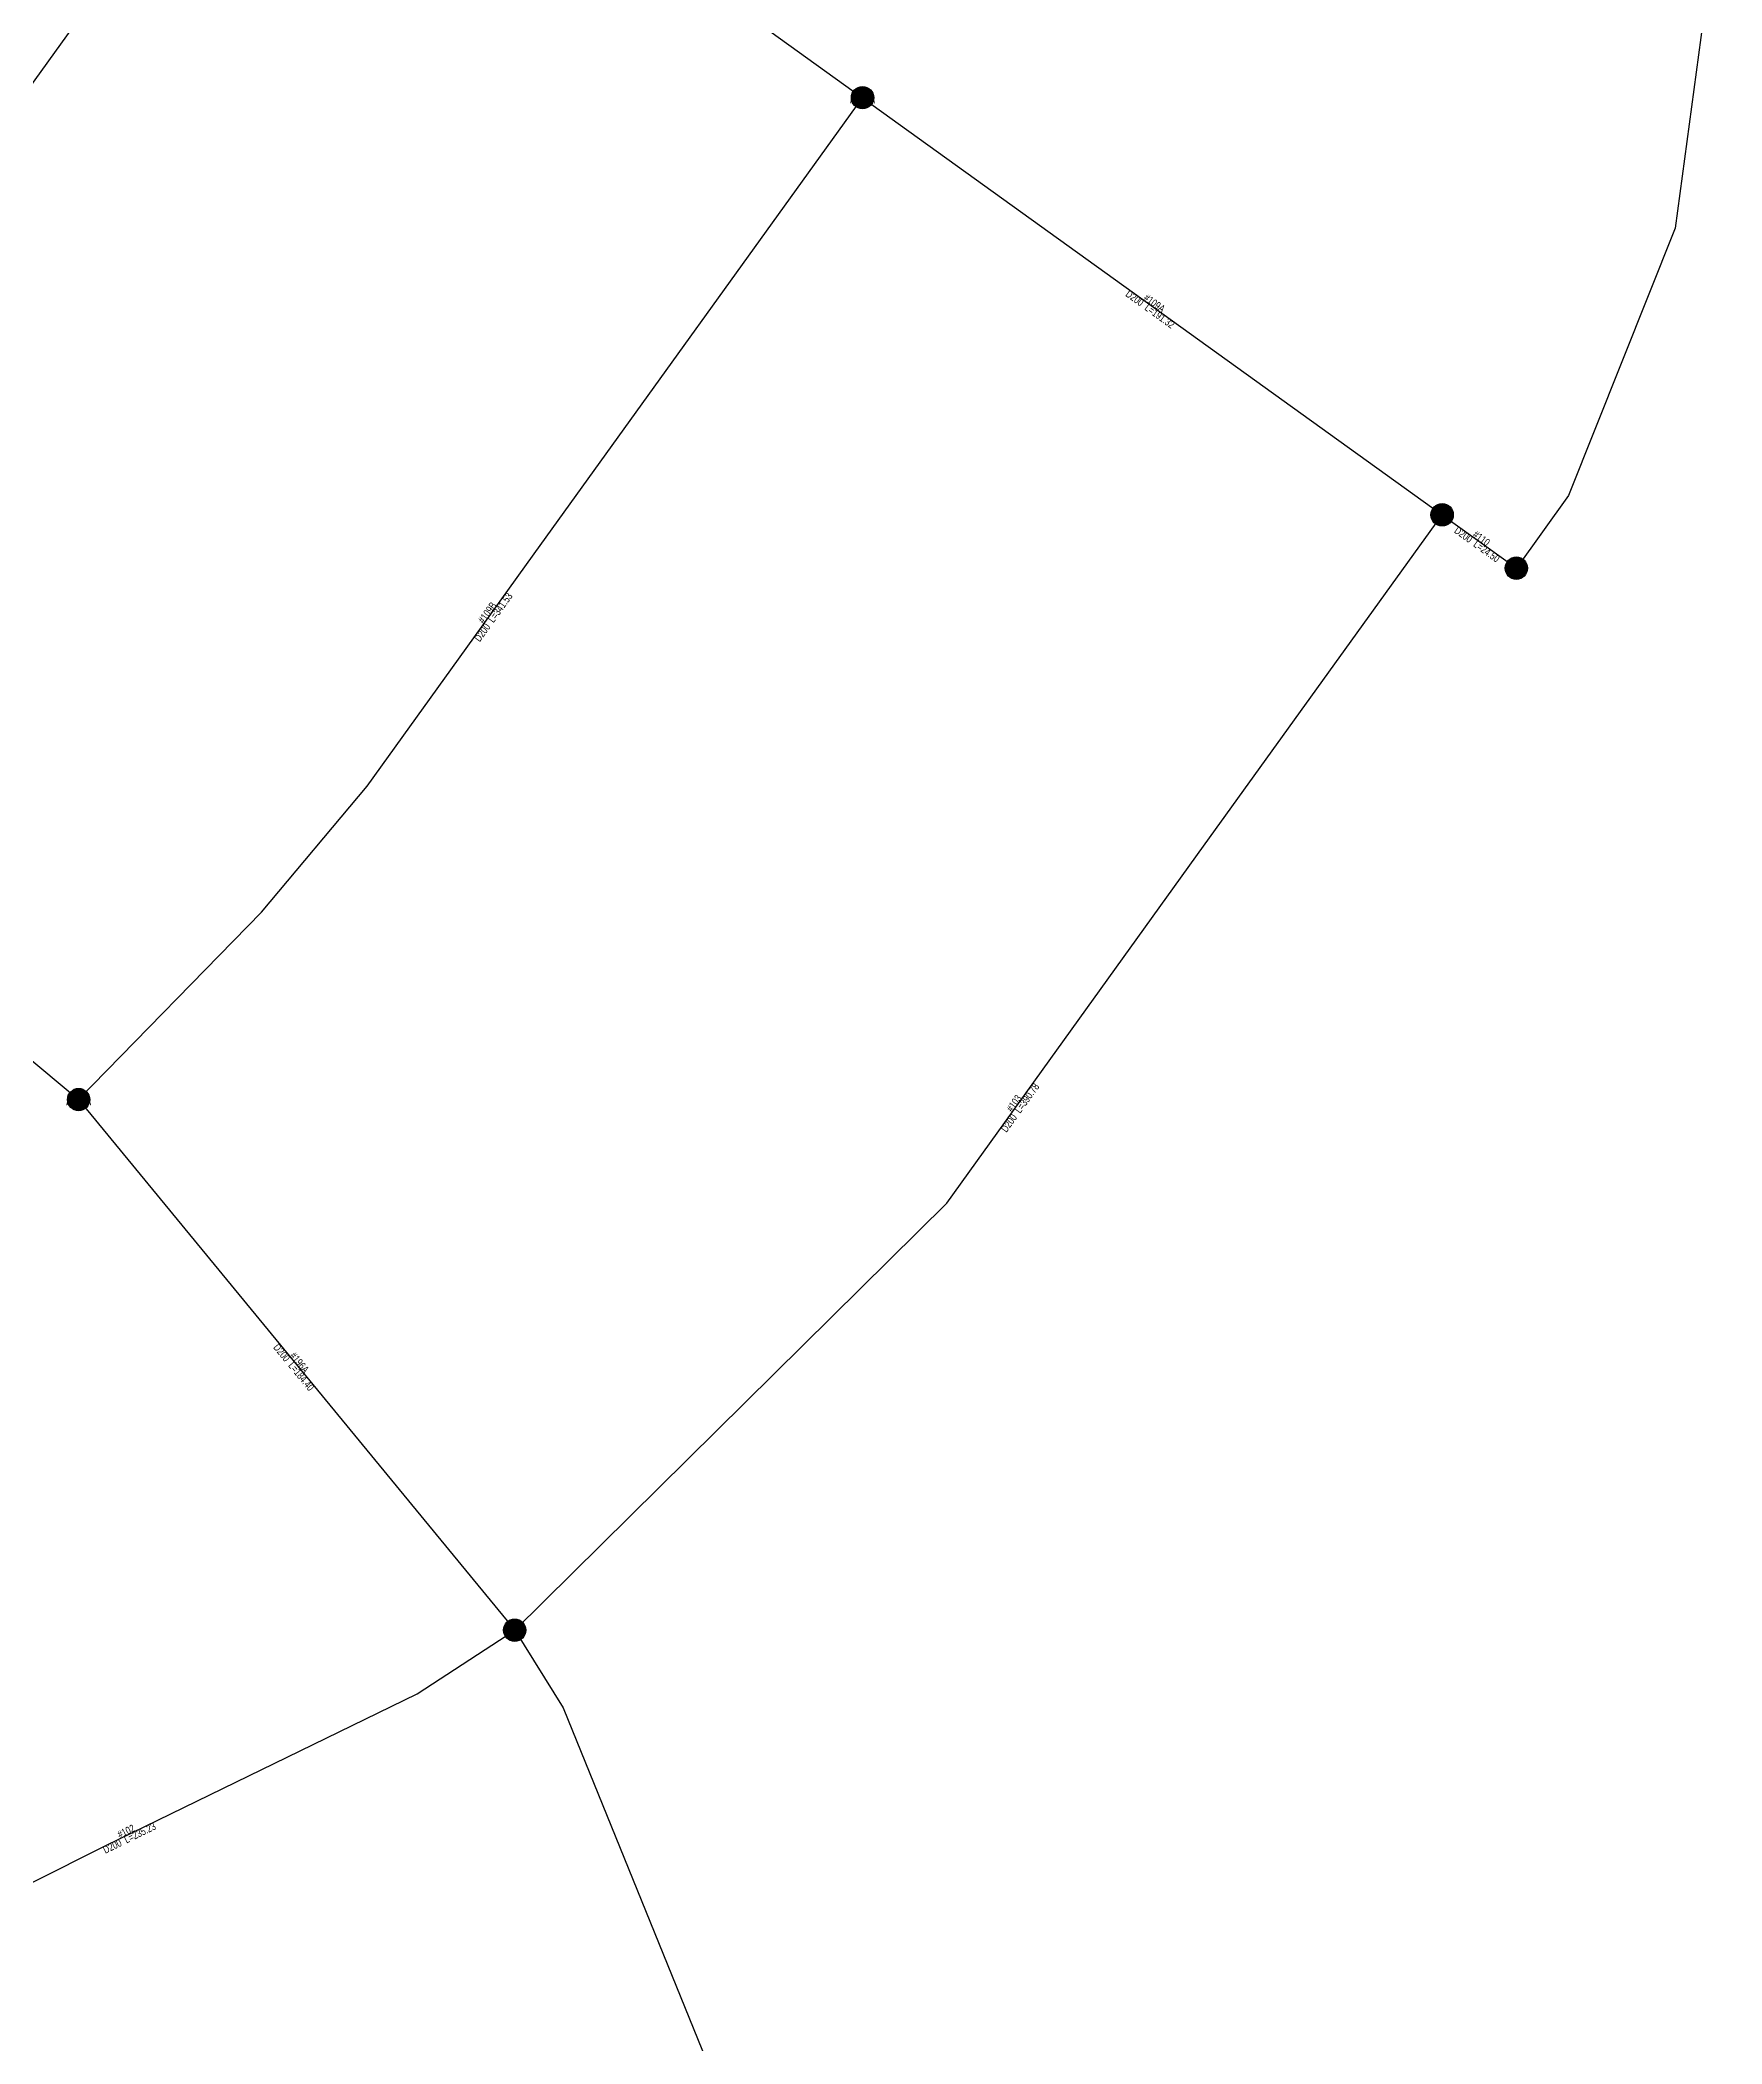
# Model space of a CAD drawing. Header units: metres. Extents: x 145472 to 149777, y 297313 to 301407.
# Drawn here: x 149326 to 149777, y 298859 to 299396 of the extents above; entities that cross this region are included whole.
import ezdxf
from ezdxf.enums import TextEntityAlignment as Align

# ---------------------------------------------------------------- set-up
doc = ezdxf.new("R2010")
doc.units = ezdxf.units.M
for name, color, linetype in [('EPANET2-JUNCTION', 7, 'Continuous'), ('EPANET2-PIPE', 3, 'Continuous'), ('EPANET2-PIPE_no', 7, 'Continuous')]:
    doc.layers.add(name, color=color, linetype=linetype)

# ---------------------------------------------------------------- blocks, each defined once
blk = doc.blocks.new('PIPE_BLOCK')
at = {"width": 0.8}
for tag, p in [('INFO', (0, -1)), ('ID', (0, 1))]:
    blk.add_attdef(tag, text='', height=2, dxfattribs=at).set_placement(p, align=Align.MIDDLE_CENTER)
blk = doc.blocks.new('JUNCTION_BLOCK')
h = blk.add_hatch(color=255)
edge = h.paths.add_edge_path()
edge.add_arc((0, 0), 3, 0, 360)
at = {"color": 5}
blk.add_circle((0, 0), 3, dxfattribs=at)
at = {"color": 5, "width": 0.7}
blk.add_attdef('ID', text='', height=3, dxfattribs=at).set_placement((0, 0), align=Align.MIDDLE_CENTER)

msp = doc.modelspace()

# ---------------------------------------------------------------- linework, layer by layer
at = {"layer": 'EPANET2-PIPE'}
for points in [[(149550.28, 299698.54), (149715.97, 299579.3), (149776.7, 299438.18), (149764.15, 299345.27), (149735.6, 299273.57), (149721.62, 299254.14)], [(149203.91, 299217.2), (149398.05, 299486.98)], [(149398.05, 299486.98), (149546.44, 299380.2)], [(149336.4, 299111.74), (149385.36, 299161.97), (149413.71, 299195.75), (149440.26, 299232.64), (149458.49, 299257.98), (149546.44, 299380.2)], [(149546.44, 299380.2), (149701.73, 299268.45)], [(149453.23, 298969.57), (149569.01, 299084), (149637.81, 299179.61), (149701.73, 299268.45)], [(149701.73, 299268.45), (149721.62, 299254.14)], [(149203.91, 299217.2), (149248.46, 299185.15), (149336.4, 299111.74)], [(149336.4, 299111.74), (149453.23, 298969.57)], [(149244.59, 298862.15), (149343.66, 298911.93), (149427.08, 298952.49), (149453.23, 298969.57)], [(149453.23, 298969.57), (149466.19, 298948.77), (149559.32, 298719.7), (149584.83, 298611.1), (149587.11, 298601.37)]]:
    msp.add_lwpolyline(points, dxfattribs=at)

# ---------------------------------------------------------------- block references
at = {"layer": 'EPANET2-JUNCTION'}
ref = msp.add_blockref('JUNCTION_BLOCK', (149546.44, 299380.2), dxfattribs=at)
ref.add_attrib('ID', 'A135A', dxfattribs={"layer": '0', "color": 5, "height": 3, "width": 0.55}).set_placement((149546.44, 299380.2), align=Align.MIDDLE_CENTER)
ref = msp.add_blockref('JUNCTION_BLOCK', (149701.73, 299268.45), dxfattribs=at)
ref.add_attrib('ID', 'A138', dxfattribs={"layer": '0', "color": 5, "height": 3, "width": 0.55}).set_placement((149701.73, 299268.45), align=Align.MIDDLE_CENTER)
ref = msp.add_blockref('JUNCTION_BLOCK', (149721.62, 299254.14), dxfattribs=at)
ref.add_attrib('ID', 'A137', dxfattribs={"layer": '0', "color": 5, "height": 3, "width": 0.55}).set_placement((149721.62, 299254.14), align=Align.MIDDLE_CENTER)
ref = msp.add_blockref('JUNCTION_BLOCK', (149336.4, 299111.74), dxfattribs=at)
ref.add_attrib('ID', 'A134A', dxfattribs={"layer": '0', "color": 5, "height": 3, "width": 0.55}).set_placement((149336.4, 299111.74), align=Align.MIDDLE_CENTER)
ref = msp.add_blockref('JUNCTION_BLOCK', (149453.23, 298969.57), dxfattribs=at)
ref.add_attrib('ID', 'A133', dxfattribs={"layer": '0', "color": 5, "height": 3, "width": 0.55}).set_placement((149453.23, 298969.57), align=Align.MIDDLE_CENTER)
at = {"layer": 'EPANET2-PIPE_no'}
for p, rotation, values in [((149624.09, 299324.33), 324.2617698020008, {'ID': '#109A', 'INFO': 'D200  L=191.32'}), ((149711.68, 299261.3), 324.2617698019336, {'ID': '#110', 'INFO': 'D200  L=24.50'}), ((149446.71, 299241.61), 54.26146911302528, {'ID': '#109B', 'INFO': 'D200  L=341.53'}), ((149587.83, 299110.16), 54.261469112999194, {'ID': '#103', 'INFO': 'D200  L=390.78'}), ((149394.82, 299040.66), 309.4139025317582, {'ID': '#196A', 'INFO': 'D200  L=184.40'}), ((149349.56, 298914.8), 25.923955230415917, {'ID': '#102', 'INFO': 'D200  L=235.23'})]:
    msp.add_blockref('PIPE_BLOCK', p, dxfattribs=dict(at, rotation=rotation)).add_auto_attribs(values)

doc.saveas('drawing.dxf')
